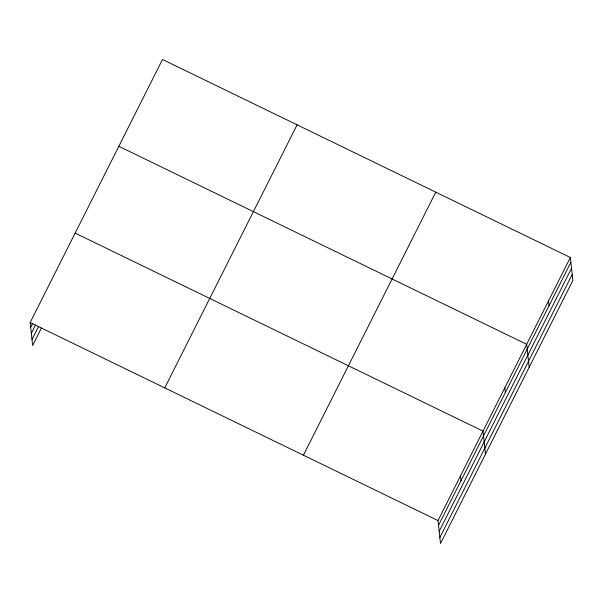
<?xml version="1.0" encoding="UTF-8"?>
<svg xmlns="http://www.w3.org/2000/svg" width="603" height="603" viewBox="0 0 603 603"><rect width="100%" height="100%" fill="white"/><g stroke="black" fill="none" stroke-linecap="round" stroke-linejoin="round"><path stroke-width="0.9" d="M41.396 328.115L32.645 345.511L30.15 322.545L162.501 59.486L570.355 257.489L572.85 280.455L440.499 543.514L438.012 520.555L570.355 257.489M30.67 327.354L32.758 323.208M31.326 333.346L35.487 325.062M31.997 339.519L38.66 326.268M164.74 387.887L297.091 124.829M303.415 455.212L435.765 192.146M438.532 525.356L570.875 262.29M439.18 531.349L571.531 268.282M439.851 537.522L572.202 274.463M118.821 146.295L526.683 344.305L529.178 367.265M75.149 233.105L483.003 431.115L485.498 454.074M30.15 322.545L438.012 520.555M548.519 300.897L549.039 305.698M504.847 387.706L505.367 392.508M460.511 475.835L461.031 480.636"/></g></svg>
